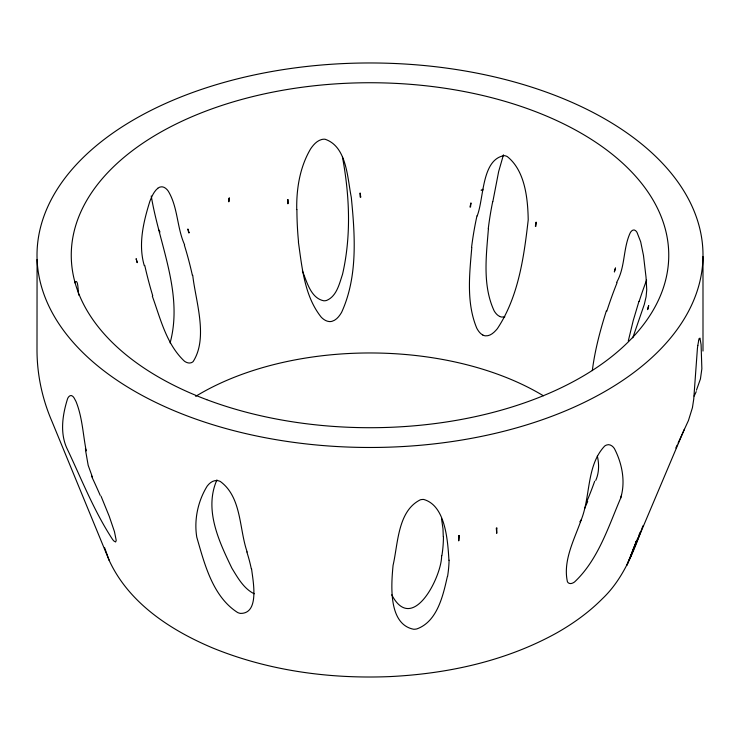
<?xml version="1.0" encoding="UTF-8"?>
<svg xmlns="http://www.w3.org/2000/svg" width="740" height="740" viewBox="0 0 740 740"><rect width="100%" height="100%" fill="white"/><g stroke="black" fill="none" stroke-linecap="round" stroke-linejoin="round"><path stroke-width="1.11" d="M37.074 259.463L37 349.521C36.963 374.163 42.152 398.721 51.93 421.328L109.224 560.495C128.899 603.155 170.783 630.341 212.741 647.99C268.5 670.755 329.485 679.015 389.444 676.61C447.302 673.826 505.698 661.227 556.674 632.95C573.186 623.58 588.772 612.415 602.184 598.938C622.96 579.3 633.607 552.197 642.912 525.826M296.74 209.568C296.37 188.672 299.876 167.009 310.643 148.842C313.335 144.874 316.785 140.85 321.595 139.536A8.677 7.132 -16 0 1 325.064 139.24C346.949 146.585 347.319 177.822 351.287 197.275C355.052 235.422 357.947 276.732 341.547 312.465C339.327 316.156 336.423 320.041 332.075 321.289A8.223 7.779 -27.5 0 1 329.087 321.539C326.072 321.234 323.463 319.412 321.364 317.331C304.464 296.333 302.059 267.593 298.377 241.86M448.94 560.217C447.728 540.977 445.674 505.679 423.761 499.472A8.677 6.864 -14.8 0 0 420.302 499.815C397.648 511.118 398.111 543.567 393.07 565.332C391.247 584.443 387.982 624.172 413.623 629.25A8.223 4.782 -10.5 0 0 416.916 628.898C437.414 621.48 443.121 595.367 447.358 576.543M471.796 247.521C469.493 274.17 466.182 302.901 476.801 328.246C478.234 330.919 480.075 333.574 482.813 335.026M488.418 228.688C486.273 255.772 482.323 285.437 494.163 310.902C495.513 313.131 497.243 315.259 499.63 316.406M592.315 370.629C594.877 350.316 600.168 330.438 606.337 310.948M697.82 345.46L698.615 340.872M621.508 495.356L620.546 498.409C608.234 527.232 598.003 559.967 574.554 581.964A8.177 2.988 -46.1 0 1 572.843 582.972C571.049 583.971 568.459 583.814 567.432 581.788C562.715 560.661 574.416 539.386 581.224 519.841C590.733 496.151 586.256 465.71 604.617 446.109A8.639 4.838 -58.6 0 1 606.661 445.008C609.686 443.769 612.766 446.054 614.357 448.496C622.146 463.425 625.818 482.018 620.546 498.409M441.623 555.666C441.873 576.201 412.624 635.013 391.756 594.821M482.813 335.026A8.223 7.16 61.5 0 0 485.505 335.84C490.49 336.21 494.413 332.177 497.345 328.69C518.5 296.759 523.929 257.178 528.221 219.882C527.824 198.422 525.039 170.672 507.242 156.556A8.677 6.447 42.7 0 0 504.125 155.622C481.435 159.627 484.062 198.385 477.18 215.932M492.822 201.724L498.649 171.588L503.45 154.836M628.306 340.927L633.19 320.707L638.953 301.356M629.879 558.746L633.523 548.386M595.719 480.473C599.187 472.768 599.206 464.11 597.328 456.007M216.931 479.881C203.833 509.555 218.985 541.44 231.907 568.218C237.707 577.727 243.765 588.679 254.218 593.795M632.543 551.707L636.418 541.014M630.813 556.286L636.271 541.255M632.774 337.829L644.29 304.473L646.094 296.777L646.741 289.812L646.029 277.223L643.486 255.494L640.673 241.767L637.01 232.397A8.667 3.367 75.1 0 0 635.42 230.556C633.357 228.808 630.961 231.176 630.119 233.054C622.96 248.696 625.365 267.075 616.688 282.31M699.161 338.855L699.957 338.088L701.085 344.618L701.862 368.779L700.429 378.954L696.451 390.174M634.985 544.991L626.891 565.184L684.324 429.348M635.845 542.864L637.973 537.554M638.824 535.427L640.1 532.236M584.609 508.565L587.69 501.396M675.824 447.987L677.146 445.119M678.071 443.121L688.459 420.477L692.427 407.712L693.732 399.165L697.413 348.485A18.047 2.109 -83.7 0 1 697.811 345.423M170.098 342.935C183.52 293.567 159.183 244.394 151.247 195.971M581.224 519.841L579.947 521.793L580.548 521.506M157.777 188.302C153.791 191.605 151.774 196.609 149.878 201.271C143.458 221.834 138.01 244.348 144.281 265.651M483.044 189.255L481.093 190.189L482.785 190.569M159.452 232.203L160.053 231.916M504.856 316.85L501.766 317.053A8.177 7.141 62.1 0 1 499.63 316.415M85.387 448.718L86.21 450.854C83.065 434.907 82.408 418.063 76.46 402.653A14.819 5.282 72.4 0 0 75.832 401.163L74.065 397.889A8.677 3.09 72.4 0 0 72.474 396.113C70.439 394.328 68.163 396.918 67.553 398.795C62.641 414.391 59.829 432.28 66.656 447.765C81.326 478.54 93.832 510.794 112.554 539.423A8.214 1.388 59 0 0 113.951 541.042L115.634 541.976L116.217 540.357L114.45 531.616L109.243 516.317L101.047 496.179M158.776 229.927L159.627 231.259M92.334 476.865L88.171 465.303L85.535 450.235M109.224 560.495L104.516 547.461M302.364 270.849C306.786 281.311 310.56 298.054 323.695 300.773A8.214 7.788 -27.8 0 0 326.673 300.412C336.765 296.222 339.401 283.531 342.528 274.309C351.38 235.829 349.613 195.471 342.426 156.843M184.63 244.857C176.814 227.633 178.072 207.468 168.267 191.133C166.509 188.561 163.364 185.897 160.044 187.063A8.667 5.143 -61.5 0 0 157.777 188.293M152.31 296.13C160.432 318.598 166.445 344.396 184.501 361.25C186.36 362.535 188.737 363.497 190.994 362.794A8.223 5.994 -78.9 0 0 193.131 361.582C208.467 337.699 195.564 300.94 192.733 275.289M247.179 551.994C239.048 528.896 241.85 497.28 220.326 481.481A8.677 6.179 40.3 0 0 217.209 480.584C213.111 480.121 209.531 482.998 207.209 486.078C197.95 500.989 193.917 519.758 196.775 537.166C204.499 563.862 212.676 596.671 237.669 612.544A8.214 4.163 30 0 0 240.371 613.395C260.101 613.839 252.793 580.003 251.582 568.847M441.549 518.786L442.983 528.813L443.26 536.555M78.875 295.204C77.848 294.039 78.69 278.943 75.221 281.746A8.677 1.258 -86.2 0 0 74.851 282.884M702.991 256.632A333 192.261 0 0 1 201.391 421.014A333 192.261 0 0 1 205.618 88.023A333 192.261 0 0 1 702.991 256.632L703 351.047M91.501 476.135A356.393 74.083 54.6 0 1 100.233 495.421M246.827 551.92A356.43 182.919 24.4 0 1 251.286 568.773M449.078 560.199A356.393 195.055 -15.6 0 1 447.561 576.515M443.436 536.519A355.579 193.936 -16.2 0 1 441.891 555.629M594.664 481.277A355.589 102.564 -49.4 0 1 586.543 502.192M195.693 396.344A239.76 138.426 0 0 1 543.364 395.771M298.525 241.841A355.57 334.119 -44.1 0 1 296.907 209.559M152.745 295.824A355.57 243.053 -84.9 0 1 144.744 265.392M694.157 396.085A356.44 50.875 -71.3 0 1 696.229 391.654M488.271 228.651A356.393 324.009 57.5 0 1 492.683 201.678M184.334 245.032A355.45 280.645 -76.9 0 1 192.4 275.437M698.615 340.77A8.677 0.999 -83.7 0 1 699.171 338.781M639.12 301.495A356.449 215.09 89.4 0 1 646.612 280.118M606.763 311.327A355.57 216.598 89.2 0 1 617.067 282.726M471.556 247.475A355.57 324.388 56.5 0 1 476.967 215.867M458.8 535.584L458.735 540.875L459.327 535.492L458.8 535.584M496.827 528.055L496.734 533.346L496.299 528.175L496.827 528.055M287.879 199.569L287.675 203.704L288.239 203.602L287.879 199.569M536.112 222.268L535.852 226.394L535.371 226.2L536.112 222.268M470.954 203.102L470.511 207.117L469.946 207.006L470.954 203.102M229.437 198.098L228.836 201.835L228.771 198.292L229.437 198.098M648.666 305.703L647.62 309.588L648.666 305.703M615.467 268.084L614.385 271.811L615.467 268.084M137.205 262.608L136.169 258.843L137.205 262.608M189.153 232.684L188.681 232.887L187.877 228.984L189.153 232.684M360.732 197.016L360.149 197.025L360.103 192.964L360.732 197.016M206.765 399.683A298.747 172.485 0 0 0 668.312 264.606A298.747 172.485 0 0 0 234.922 101.38A298.747 172.485 0 0 0 206.765 399.683"/></g></svg>
